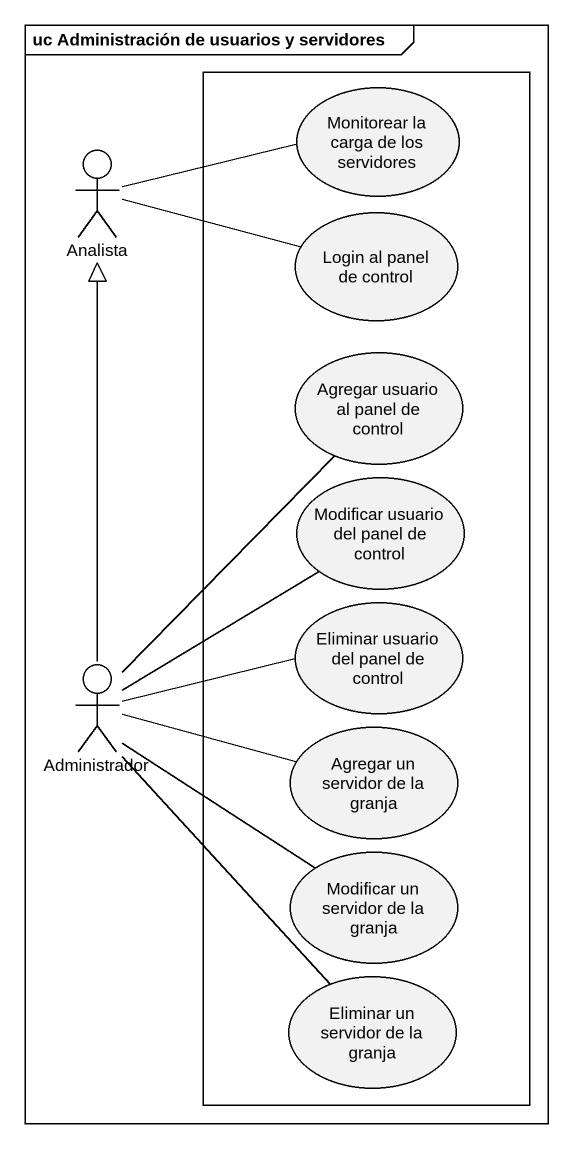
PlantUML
@startuml
mainframe uc Administración de usuarios y servidores
rectangle " " as rectangle1 {
  usecase "Monitorear la carga de los servidores" as Monitorear_la_carga_de_los
  usecase "Login al panel de control" as Login_al_panel_de_control
  usecase "Agregar usuario al panel de control" as Agregar_usuario_al_panel_de
  usecase "Modificar usuario del panel de control" as Modificar_usuario_del_panel
  usecase "Eliminar usuario del panel de control" as Eliminar_usuario_del_panel
  usecase "Agregar un servidor de la granja" as Agregar_un_servidor_de_la
  usecase "Modificar un servidor de la granja" as Modificar_un_servidor_de_la
  usecase "Eliminar un servidor de la granja" as Eliminar_un_servidor_de_la
}
actor Analista
actor Administrador
Analista -right- Monitorear_la_carga_de_los
Analista -right- Login_al_panel_de_control
Administrador -up-|> Analista
Administrador -up- Agregar_usuario_al_panel_de
Administrador -up- Modificar_usuario_del_panel
Administrador -right- Eliminar_usuario_del_panel
Administrador -right- Agregar_un_servidor_de_la
Administrador -- Modificar_un_servidor_de_la
Administrador -- Eliminar_un_servidor_de_la
@enduml
